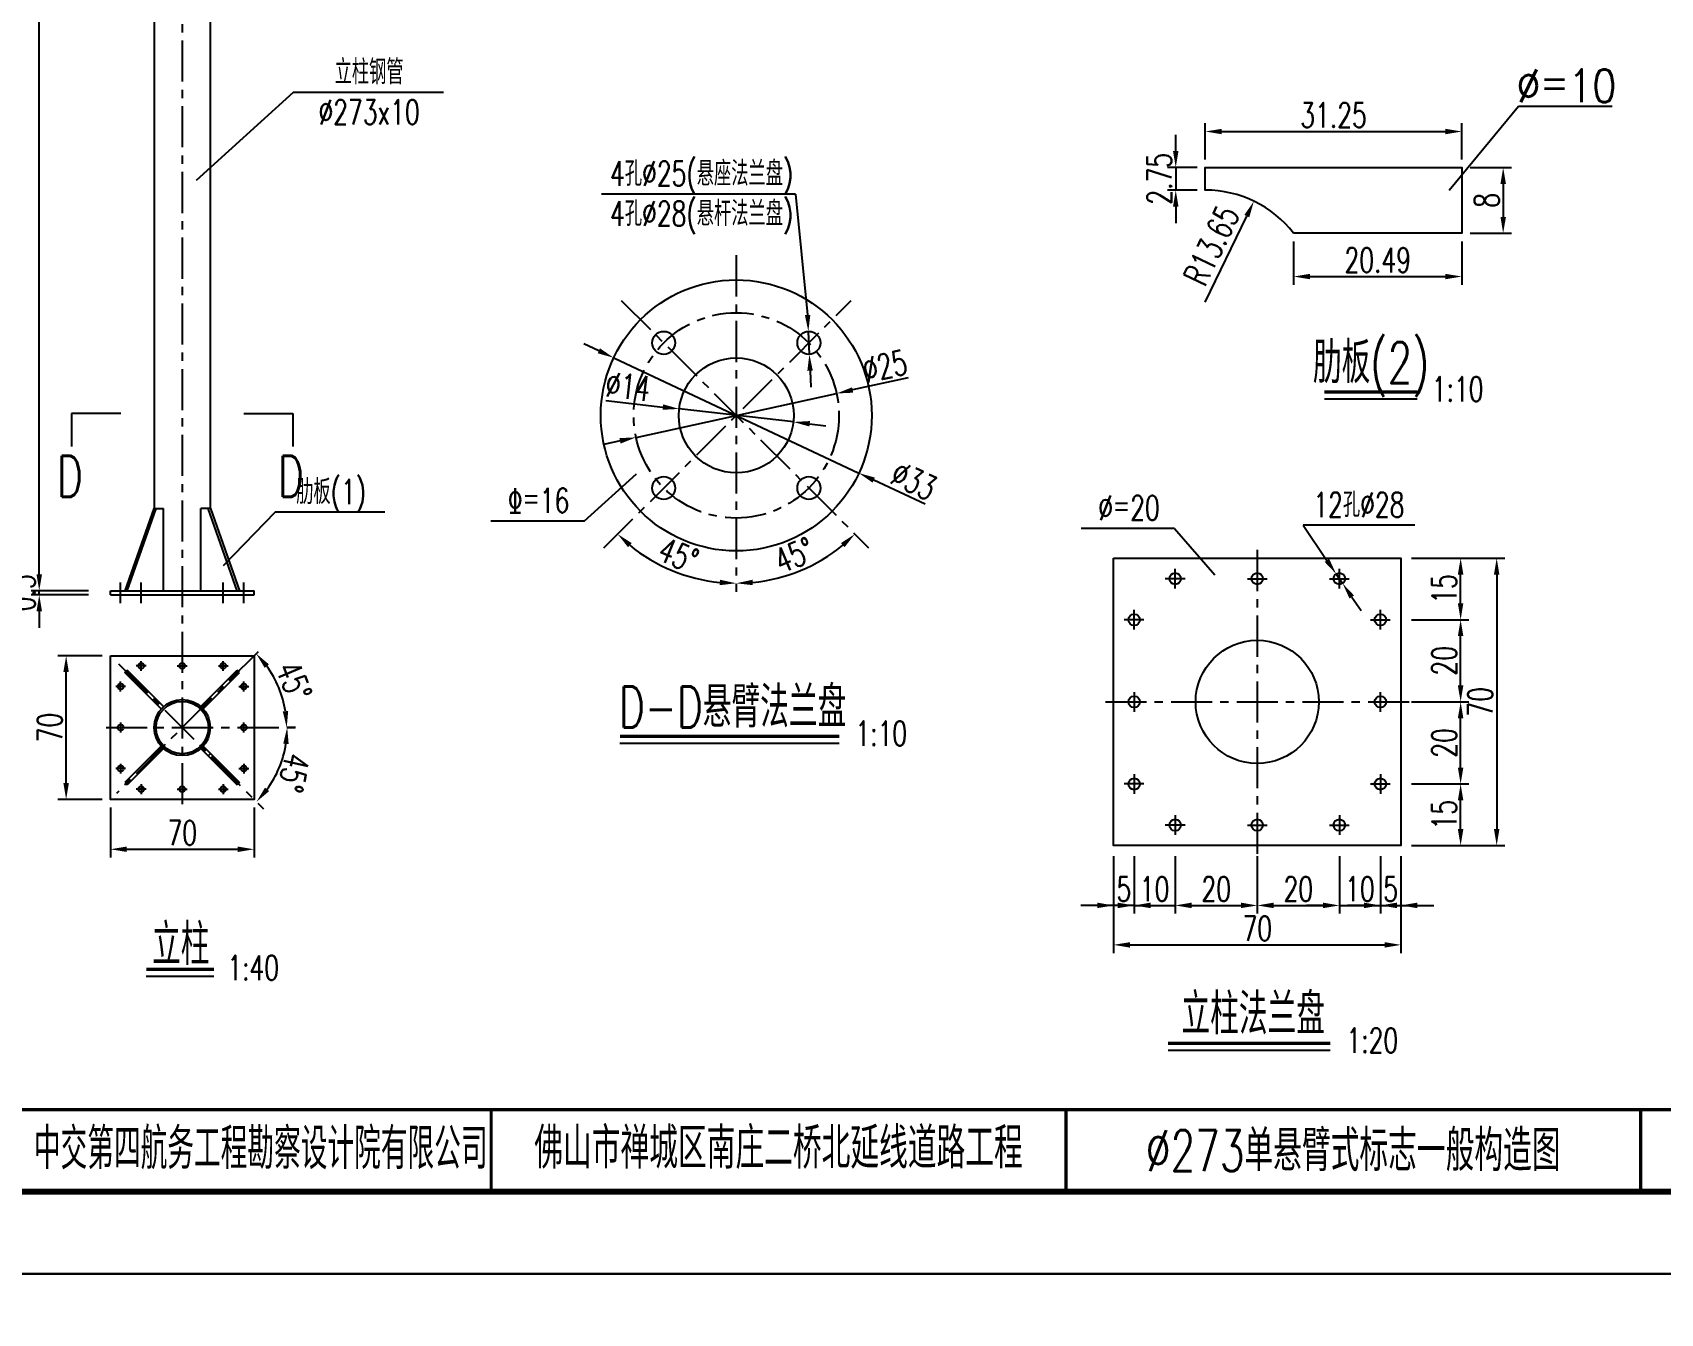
# Model space of a CAD drawing. Extents: x 4349 to 271026, y -15323 to -8945.
# Drawn here: x 4546.1 to 4744.3, y -12186.9 to -12030.9 of the extents above; entities that cross this region are included whole.
import ezdxf
from ezdxf.enums import TextEntityAlignment as Align

# ---------------------------------------------------------------- set-up
doc = ezdxf.new("R2010")
doc.units = 0
doc.header["$LTSCALE"] = 2
doc.header["$PDMODE"] = 32
doc.header["$PDSIZE"] = 0.3
doc.linetypes.add('CENTERX2', pattern=[4, 2.5, -0.5, 0.5, -0.5])
doc.layers.get('0').update_dxf_attribs({"linetype": 'CONTINUOUS'})
doc.layers.get('DEFPOINTS').update_dxf_attribs({"linetype": 'CONTINUOUS'})
for name, color, linetype in [('中线', 2, 'CENTERX2'), ('图框', 7, 'CONTINUOUS'), ('尺寸标注', 4, 'CONTINUOUS'), ('文字', 7, 'CONTINUOUS'), ('文字符号', 7, 'CONTINUOUS'), ('结构1', 1, 'CONTINUOUS'), ('结构2', 7, 'CONTINUOUS')]:
    doc.layers.add(name, color=color, linetype=linetype)
doc.styles.get("Standard").update_dxf_attribs({"font": 'simplex1.shx', "width": 0.7, "bigfont": 'hztxt.shx'})
doc.dimstyles.new('1：10', dxfattribs={"dimtxt": 3, "dimasz": 2, "dimexe": 1, "dimexo": 1, "dimgap": 0.5, "dimtad": 1, "dimrnd": 0.0095, "dimdsep": 46, "dimtxsty": 'Standard', "dimcen": 0.09, "dimclrd": 256, "dimclre": 256, "dimadec": 0, "dimazin": 0, "dimtfac": 1, "dimtix": 1, "dimtmove": 2, "dimatfit": 3, "dimfxl": 0, "dimtolj": 1, "dimtzin": 0, "dimarcsym": 0})
doc.dimstyles.new('1：20', dxfattribs={"dimtxt": 3, "dimasz": 2, "dimexe": 1, "dimexo": 1, "dimgap": 0.5, "dimtad": 1, "dimlfac": 2, "dimrnd": 0.0095, "dimdsep": 46, "dimtxsty": 'Standard', "dimcen": 0.09, "dimclrd": 256, "dimclre": 256, "dimclrt": 256, "dimadec": 0, "dimazin": 0, "dimtfac": 1, "dimtix": 1, "dimtmove": 2, "dimatfit": 3, "dimfxl": 0, "dimtolj": 1, "dimtzin": 0, "dimarcsym": 0})

# ---------------------------------------------------------------- blocks, each defined once
blk = doc.blocks.new('series')
at = {"width": 0.75}
for tag, height, p in [('页码', 4, (-35, -19)), ('图名', 5, (-220, -282)), ('图号', 5, (-20, -282))]:
    blk.add_attdef(tag, text='', height=height, dxfattribs=at).set_placement(p, align=Align.MIDDLE_CENTER)
blk = doc.blocks.new('*D505')
at = {"layer": 'DEFPOINTS', "color": 0, "linetype": 'Continuous'}
for p in [(4616.85, -12070.48), (4646.71, -12084.52)]:
    blk.add_point(p, dxfattribs=at)
at = {"layer": '尺寸标注', "linetype": 'Continuous', "lineweight": -2}
for p, q in [((4615.04, -12069.63), (4613.23, -12068.78)), ((4616.85, -12070.48), (4646.71, -12084.52)), ((4654.78, -12088.32), (4648.52, -12085.38))]:
    blk.add_line(p, q, dxfattribs=at)
at = {"layer": '尺寸标注', "linetype": 'Continuous'}
for points in [[(4615.18, -12069.33), (4614.9, -12069.93), (4616.85, -12070.48)], [(4648.66, -12085.07), (4648.38, -12085.68), (4646.71, -12084.52)]]:
    blk.add_solid(points, dxfattribs=at)
at = {"layer": '尺寸标注', "color": 0, "linetype": 'Continuous', "insert": (4653.41, -12085.46), "char_height": 3, "attachment_point": 5, "rotation": 334.8082}
blk.add_mtext('\\A1;∅33', dxfattribs=at)
blk = doc.blocks.new('*D506')
at = {"layer": 'DEFPOINTS', "color": 0, "linetype": 'Continuous'}
for p in [(4643.99, -12074.83), (4619.57, -12080.17)]:
    blk.add_point(p, dxfattribs=at)
at = {"layer": '尺寸标注', "linetype": 'Continuous', "lineweight": -2}
for p, q in [((4652.71, -12072.93), (4645.95, -12074.4)), ((4619.57, -12080.17), (4643.99, -12074.83)), ((4617.62, -12080.6), (4615.66, -12081.03))]:
    blk.add_line(p, q, dxfattribs=at)
at = {"layer": '尺寸标注', "linetype": 'Continuous'}
for points in [[(4645.88, -12074.08), (4646.02, -12074.73), (4643.99, -12074.83)], [(4617.55, -12080.27), (4617.69, -12080.93), (4619.57, -12080.17)]]:
    blk.add_solid(points, dxfattribs=at)
at = {"layer": '尺寸标注', "color": 0, "linetype": 'Continuous', "insert": (4649.88, -12071.5), "char_height": 3, "attachment_point": 5, "rotation": 12.336}
blk.add_mtext('\\A1;∅25', dxfattribs=at)
blk = doc.blocks.new('*D507')
at = {"layer": 'DEFPOINTS', "color": 0, "linetype": 'Continuous'}
for p in [(4624.83, -12076.71), (4638.74, -12078.3)]:
    blk.add_point(p, dxfattribs=at)
at = {"layer": '尺寸标注', "linetype": 'Continuous', "lineweight": -2}
for p, q in [((4615.9, -12075.69), (4622.84, -12076.48)), ((4638.74, -12078.3), (4624.83, -12076.71)), ((4640.72, -12078.52), (4642.71, -12078.75))]:
    blk.add_line(p, q, dxfattribs=at)
at = {"layer": '尺寸标注', "linetype": 'Continuous'}
for points in [[(4622.88, -12076.15), (4622.8, -12076.81), (4624.83, -12076.71)], [(4640.76, -12078.19), (4640.69, -12078.85), (4638.74, -12078.3)]]:
    blk.add_solid(points, dxfattribs=at)
at = {"layer": '尺寸标注', "color": 0, "linetype": 'Continuous', "insert": (4618.6, -12073.98), "char_height": 3, "attachment_point": 5, "rotation": 353.4851}
blk.add_mtext('\\A1;∅14', dxfattribs=at)
blk = doc.blocks.new('*D508')
at = {"layer": 'DEFPOINTS', "color": 0, "linetype": 'Continuous'}
for p in [(4631.78, -12058), (4617.78, -12063.5), (4647.9, -12093.62), (4637.07, -12097.24), (4631.78, -12099)]:
    blk.add_point(p, dxfattribs=at)
at = {"layer": '尺寸标注', "linetype": 'Continuous', "lineweight": -2}
blk.add_arc((4631.78, -12077.5), 20.44, 275.6095, 309.3905, dxfattribs=at)
at = {"layer": '尺寸标注', "linetype": 'Continuous'}
for points in [[(4644.53, -12093.05), (4644.98, -12093.54), (4646.23, -12091.95)], [(4633.8, -12098.17), (4633.76, -12097.51), (4631.78, -12097.94)]]:
    blk.add_solid(points, dxfattribs=at)
at = {"layer": '尺寸标注', "color": 0, "linetype": 'Continuous', "insert": (4638.84, -12094.53), "char_height": 3, "attachment_point": 5, "rotation": 22.5}
blk.add_mtext('\\A1;45°', dxfattribs=at)
blk = doc.blocks.new('*D509')
at = {"layer": 'DEFPOINTS', "color": 0, "linetype": 'Continuous'}
for p in [(4631.78, -12058), (4645.78, -12063.5), (4615.66, -12093.62), (4621.56, -12095.2), (4631.78, -12099)]:
    blk.add_point(p, dxfattribs=at)
at = {"layer": '尺寸标注', "linetype": 'Continuous', "lineweight": -2}
blk.add_arc((4631.78, -12077.5), 20.44, 230.6095, 264.3905, dxfattribs=at)
at = {"layer": '尺寸标注', "linetype": 'Continuous'}
for points in [[(4618.59, -12093.54), (4619.04, -12093.05), (4617.33, -12091.95)], [(4629.8, -12097.51), (4629.77, -12098.17), (4631.78, -12097.94)]]:
    blk.add_solid(points, dxfattribs=at)
at = {"layer": '尺寸标注', "color": 0, "linetype": 'Continuous', "insert": (4624.73, -12094.53), "char_height": 3, "attachment_point": 5, "rotation": 337.5}
blk.add_mtext('\\A1;45°', dxfattribs=at)
blk = doc.blocks.new('*D510')
at = {"layer": 'DEFPOINTS', "color": 0, "linetype": 'Continuous'}
for p in [(4677.74, -12122.38), (4680.24, -12122.38), (4677.74, -12137.17)]:
    blk.add_point(p, dxfattribs=at)
at = {"layer": '尺寸标注', "linetype": 'Continuous', "lineweight": -2}
for p, q in [((4677.74, -12131.17), (4677.74, -12138.17)), ((4680.24, -12131.17), (4680.24, -12138.17)), ((4675.74, -12137.17), (4673.74, -12137.17)), ((4680.24, -12137.17), (4677.74, -12137.17)), ((4682.24, -12137.17), (4684.24, -12137.17))]:
    blk.add_line(p, q, dxfattribs=at)
at = {"layer": '尺寸标注', "linetype": 'Continuous'}
for points in [[(4675.74, -12136.83), (4675.74, -12137.5), (4677.74, -12137.17)], [(4682.24, -12136.83), (4682.24, -12137.5), (4680.24, -12137.17)]]:
    blk.add_solid(points, dxfattribs=at)
at = {"layer": '尺寸标注', "linetype": 'Continuous', "insert": (4678.99, -12135.17), "char_height": 3, "attachment_point": 5}
blk.add_mtext('\\A1;5', dxfattribs=at)
blk = doc.blocks.new('*D511')
at = {"layer": 'DEFPOINTS', "color": 0, "linetype": 'Continuous'}
for p in [(4680.24, -12122.38), (4685.24, -12127.38), (4685.24, -12137.17)]:
    blk.add_point(p, dxfattribs=at)
at = {"layer": '尺寸标注', "linetype": 'Continuous', "lineweight": -2}
for p, q in [((4680.24, -12131.17), (4680.24, -12138.17)), ((4685.24, -12131.17), (4685.24, -12138.17)), ((4678.24, -12137.17), (4676.24, -12137.17)), ((4680.24, -12137.17), (4685.24, -12137.17)), ((4687.24, -12137.17), (4689.24, -12137.17))]:
    blk.add_line(p, q, dxfattribs=at)
at = {"layer": '尺寸标注', "linetype": 'Continuous'}
for points in [[(4678.24, -12136.83), (4678.24, -12137.5), (4680.24, -12137.17)], [(4687.24, -12136.83), (4687.24, -12137.5), (4685.24, -12137.17)]]:
    blk.add_solid(points, dxfattribs=at)
at = {"layer": '尺寸标注', "linetype": 'Continuous', "insert": (4682.74, -12135.17), "char_height": 3, "attachment_point": 5}
blk.add_mtext('\\A1;10', dxfattribs=at)
blk = doc.blocks.new('*D512')
at = {"layer": 'DEFPOINTS', "color": 0, "linetype": 'Continuous'}
for p in [(4685.24, -12127.38), (4695.24, -12127.38), (4695.24, -12137.17)]:
    blk.add_point(p, dxfattribs=at)
at = {"layer": '尺寸标注', "linetype": 'Continuous', "lineweight": -2}
for p, q in [((4685.24, -12131.17), (4685.24, -12138.17)), ((4695.24, -12131.17), (4695.24, -12138.17)), ((4687.24, -12137.17), (4693.24, -12137.17))]:
    blk.add_line(p, q, dxfattribs=at)
at = {"layer": '尺寸标注', "linetype": 'Continuous'}
for points in [[(4687.24, -12136.83), (4687.24, -12137.5), (4685.24, -12137.17)], [(4693.24, -12136.83), (4693.24, -12137.5), (4695.24, -12137.17)]]:
    blk.add_solid(points, dxfattribs=at)
at = {"layer": '尺寸标注', "linetype": 'Continuous', "insert": (4690.24, -12135.17), "char_height": 3, "attachment_point": 5}
blk.add_mtext('\\A1;20', dxfattribs=at)
blk = doc.blocks.new('*D513')
at = {"layer": 'DEFPOINTS', "color": 0, "linetype": 'Continuous'}
for p in [(4695.24, -12127.38), (4705.24, -12127.38), (4705.24, -12137.17)]:
    blk.add_point(p, dxfattribs=at)
at = {"layer": '尺寸标注', "linetype": 'Continuous', "lineweight": -2}
for p, q in [((4695.24, -12131.17), (4695.24, -12138.17)), ((4705.24, -12131.17), (4705.24, -12138.17)), ((4697.24, -12137.17), (4703.24, -12137.17))]:
    blk.add_line(p, q, dxfattribs=at)
at = {"layer": '尺寸标注', "linetype": 'Continuous'}
for points in [[(4697.24, -12136.83), (4697.24, -12137.5), (4695.24, -12137.17)], [(4703.24, -12136.83), (4703.24, -12137.5), (4705.24, -12137.17)]]:
    blk.add_solid(points, dxfattribs=at)
at = {"layer": '尺寸标注', "linetype": 'Continuous', "insert": (4700.24, -12135.17), "char_height": 3, "attachment_point": 5}
blk.add_mtext('\\A1;20', dxfattribs=at)
blk = doc.blocks.new('*D514')
at = {"layer": 'DEFPOINTS', "color": 0, "linetype": 'Continuous'}
for p in [(4710.24, -12122.38), (4705.24, -12127.38), (4710.24, -12137.17)]:
    blk.add_point(p, dxfattribs=at)
at = {"layer": '尺寸标注', "linetype": 'Continuous', "lineweight": -2}
for p, q in [((4705.24, -12131.17), (4705.24, -12138.17)), ((4710.24, -12131.17), (4710.24, -12138.17)), ((4703.24, -12137.17), (4701.24, -12137.17)), ((4705.24, -12137.17), (4710.24, -12137.17)), ((4712.24, -12137.17), (4714.24, -12137.17))]:
    blk.add_line(p, q, dxfattribs=at)
at = {"layer": '尺寸标注', "linetype": 'Continuous'}
for points in [[(4703.24, -12136.83), (4703.24, -12137.5), (4705.24, -12137.17)], [(4712.24, -12136.83), (4712.24, -12137.5), (4710.24, -12137.17)]]:
    blk.add_solid(points, dxfattribs=at)
at = {"layer": '尺寸标注', "linetype": 'Continuous', "insert": (4707.74, -12135.17), "char_height": 3, "attachment_point": 5}
blk.add_mtext('\\A1;10', dxfattribs=at)
blk = doc.blocks.new('*D515')
at = {"layer": 'DEFPOINTS', "color": 0, "linetype": 'Continuous'}
for p in [(4710.24, -12122.38), (4712.74, -12122.38), (4712.74, -12137.17)]:
    blk.add_point(p, dxfattribs=at)
at = {"layer": '尺寸标注', "linetype": 'Continuous', "lineweight": -2}
for p, q in [((4710.24, -12131.17), (4710.24, -12138.17)), ((4712.74, -12131.17), (4712.74, -12138.17)), ((4708.24, -12137.17), (4706.24, -12137.17)), ((4710.24, -12137.17), (4712.74, -12137.17)), ((4714.74, -12137.17), (4716.74, -12137.17))]:
    blk.add_line(p, q, dxfattribs=at)
at = {"layer": '尺寸标注', "linetype": 'Continuous'}
for points in [[(4708.24, -12136.83), (4708.24, -12137.5), (4710.24, -12137.17)], [(4714.74, -12136.83), (4714.74, -12137.5), (4712.74, -12137.17)]]:
    blk.add_solid(points, dxfattribs=at)
at = {"layer": '尺寸标注', "linetype": 'Continuous', "insert": (4711.49, -12135.17), "char_height": 3, "attachment_point": 5}
blk.add_mtext('\\A1;5', dxfattribs=at)
blk = doc.blocks.new('*D516')
at = {"layer": 'DEFPOINTS', "color": 0, "linetype": 'Continuous'}
for p in [(4677.74, -12129.88), (4712.74, -12129.88), (4712.74, -12141.97)]:
    blk.add_point(p, dxfattribs=at)
at = {"layer": '尺寸标注', "linetype": 'Continuous', "lineweight": -2}
for p, q in [((4677.74, -12135.97), (4677.74, -12142.97)), ((4712.74, -12135.97), (4712.74, -12142.97)), ((4679.74, -12141.97), (4710.74, -12141.97))]:
    blk.add_line(p, q, dxfattribs=at)
at = {"layer": '尺寸标注', "linetype": 'Continuous'}
for points in [[(4679.74, -12141.64), (4679.74, -12142.31), (4677.74, -12141.97)], [(4710.74, -12141.64), (4710.74, -12142.31), (4712.74, -12141.97)]]:
    blk.add_solid(points, dxfattribs=at)
at = {"layer": '尺寸标注', "linetype": 'Continuous', "insert": (4695.24, -12139.97), "char_height": 3, "attachment_point": 5}
blk.add_mtext('\\A1;70', dxfattribs=at)
blk = doc.blocks.new('*D517')
at = {"layer": 'DEFPOINTS', "color": 0, "linetype": 'Continuous'}
for p in [(4710.24, -12122.38), (4720.01, -12122.38), (4712.74, -12129.88)]:
    blk.add_point(p, dxfattribs=at)
at = {"layer": '尺寸标注', "linetype": 'Continuous', "lineweight": -2}
for p, q in [((4714.01, -12122.38), (4721.01, -12122.38)), ((4720.01, -12127.88), (4720.01, -12124.38)), ((4714.01, -12129.88), (4721.01, -12129.88))]:
    blk.add_line(p, q, dxfattribs=at)
at = {"layer": '尺寸标注', "linetype": 'Continuous'}
for points in [[(4719.67, -12124.38), (4720.34, -12124.38), (4720.01, -12122.38)], [(4719.67, -12127.88), (4720.34, -12127.88), (4720.01, -12129.88)]]:
    blk.add_solid(points, dxfattribs=at)
at = {"layer": '尺寸标注', "linetype": 'Continuous', "insert": (4718.01, -12126.13), "char_height": 3, "attachment_point": 5, "rotation": 90}
blk.add_mtext('\\A1;15', dxfattribs=at)
blk = doc.blocks.new('*D518')
at = {"layer": 'DEFPOINTS', "color": 0, "linetype": 'Continuous'}
for p in [(4710.24, -12112.38), (4720.01, -12112.38), (4710.24, -12122.38)]:
    blk.add_point(p, dxfattribs=at)
at = {"layer": '尺寸标注', "linetype": 'Continuous', "lineweight": -2}
for p, q in [((4714.01, -12112.38), (4721.01, -12112.38)), ((4720.01, -12120.38), (4720.01, -12114.38)), ((4714.01, -12122.38), (4721.01, -12122.38))]:
    blk.add_line(p, q, dxfattribs=at)
at = {"layer": '尺寸标注', "linetype": 'Continuous'}
for points in [[(4719.67, -12114.38), (4720.34, -12114.38), (4720.01, -12112.38)], [(4719.67, -12120.38), (4720.34, -12120.38), (4720.01, -12122.38)]]:
    blk.add_solid(points, dxfattribs=at)
at = {"layer": '尺寸标注', "linetype": 'Continuous', "insert": (4718.01, -12117.38), "char_height": 3, "attachment_point": 5, "rotation": 90}
blk.add_mtext('\\A1;20', dxfattribs=at)
blk = doc.blocks.new('*D519')
at = {"layer": 'DEFPOINTS', "color": 0, "linetype": 'Continuous'}
for p in [(4710.24, -12102.38), (4720.01, -12102.38), (4710.24, -12112.38)]:
    blk.add_point(p, dxfattribs=at)
at = {"layer": '尺寸标注', "linetype": 'Continuous', "lineweight": -2}
for p, q in [((4714.01, -12102.38), (4721.01, -12102.38)), ((4720.01, -12110.38), (4720.01, -12104.38)), ((4714.01, -12112.38), (4721.01, -12112.38))]:
    blk.add_line(p, q, dxfattribs=at)
at = {"layer": '尺寸标注', "linetype": 'Continuous'}
for points in [[(4719.67, -12104.38), (4720.34, -12104.38), (4720.01, -12102.38)], [(4719.67, -12110.38), (4720.34, -12110.38), (4720.01, -12112.38)]]:
    blk.add_solid(points, dxfattribs=at)
at = {"layer": '尺寸标注', "linetype": 'Continuous', "insert": (4718.01, -12107.38), "char_height": 3, "attachment_point": 5, "rotation": 90}
blk.add_mtext('\\A1;20', dxfattribs=at)
blk = doc.blocks.new('*D520')
at = {"layer": 'DEFPOINTS', "color": 0, "linetype": 'Continuous'}
for p in [(4710.24, -12094.88), (4720.01, -12094.88), (4710.24, -12102.38)]:
    blk.add_point(p, dxfattribs=at)
at = {"layer": '尺寸标注', "linetype": 'Continuous', "lineweight": -2}
for p, q in [((4714.01, -12094.88), (4721.01, -12094.88)), ((4720.01, -12100.38), (4720.01, -12096.88)), ((4714.01, -12102.38), (4721.01, -12102.38))]:
    blk.add_line(p, q, dxfattribs=at)
at = {"layer": '尺寸标注', "linetype": 'Continuous'}
for points in [[(4719.67, -12096.88), (4720.34, -12096.88), (4720.01, -12094.88)], [(4719.67, -12100.38), (4720.34, -12100.38), (4720.01, -12102.38)]]:
    blk.add_solid(points, dxfattribs=at)
at = {"layer": '尺寸标注', "linetype": 'Continuous', "insert": (4718.01, -12098.63), "char_height": 3, "attachment_point": 5, "rotation": 90}
blk.add_mtext('\\A1;15', dxfattribs=at)
blk = doc.blocks.new('*D521')
at = {"layer": 'DEFPOINTS', "color": 0, "linetype": 'Continuous'}
for p in [(4712.74, -12094.88), (4712.74, -12129.88), (4724.4, -12129.88)]:
    blk.add_point(p, dxfattribs=at)
at = {"layer": '尺寸标注', "linetype": 'Continuous', "lineweight": -2}
for p, q in [((4718.4, -12094.88), (4725.4, -12094.88)), ((4724.4, -12096.88), (4724.4, -12127.88)), ((4718.4, -12129.88), (4725.4, -12129.88))]:
    blk.add_line(p, q, dxfattribs=at)
at = {"layer": '尺寸标注', "linetype": 'Continuous'}
for points in [[(4724.07, -12096.88), (4724.73, -12096.88), (4724.4, -12094.88)], [(4724.07, -12127.88), (4724.73, -12127.88), (4724.4, -12129.88)]]:
    blk.add_solid(points, dxfattribs=at)
at = {"layer": '尺寸标注', "linetype": 'Continuous', "insert": (4722.4, -12112.38), "char_height": 3, "attachment_point": 5, "rotation": 90}
blk.add_mtext('\\A1;70', dxfattribs=at)
blk = doc.blocks.new('*D522')
at = {"layer": 'DEFPOINTS', "color": 0, "linetype": 'Continuous'}
for p in [(4720.16, -12042.93), (4688.91, -12047.32), (4720.16, -12047.32)]:
    blk.add_point(p, dxfattribs=at)
at = {"layer": '尺寸标注', "linetype": 'Continuous', "lineweight": -2}
for p, q in [((4688.91, -12046.32), (4688.91, -12041.93)), ((4690.91, -12042.93), (4718.16, -12042.93)), ((4720.16, -12046.32), (4720.16, -12041.93))]:
    blk.add_line(p, q, dxfattribs=at)
at = {"layer": '尺寸标注', "linetype": 'Continuous'}
for points in [[(4690.91, -12042.6), (4690.91, -12043.26), (4688.91, -12042.93)], [(4718.16, -12042.6), (4718.16, -12043.26), (4720.16, -12042.93)]]:
    blk.add_solid(points, dxfattribs=at)
at = {"layer": '尺寸标注', "color": 0, "linetype": 'Continuous', "insert": (4704.53, -12040.93), "char_height": 3, "attachment_point": 5}
blk.add_mtext('\\A1;31.25', dxfattribs=at)
blk = doc.blocks.new('*D523')
at = {"layer": 'DEFPOINTS', "color": 0, "linetype": 'Continuous'}
for p in [(4688.91, -12047.32), (4685.31, -12050.07), (4688.91, -12050.07)]:
    blk.add_point(p, dxfattribs=at)
at = {"layer": '尺寸标注', "linetype": 'Continuous', "lineweight": -2}
for p, q in [((4685.31, -12045.32), (4685.31, -12043.32)), ((4687.91, -12047.32), (4684.31, -12047.32)), ((4685.31, -12047.32), (4685.31, -12050.07)), ((4687.91, -12050.07), (4684.31, -12050.07)), ((4685.31, -12052.07), (4685.31, -12054.07))]:
    blk.add_line(p, q, dxfattribs=at)
at = {"layer": '尺寸标注', "linetype": 'Continuous'}
for points in [[(4684.98, -12045.32), (4685.64, -12045.32), (4685.31, -12047.32)], [(4684.98, -12052.07), (4685.64, -12052.07), (4685.31, -12050.07)]]:
    blk.add_solid(points, dxfattribs=at)
at = {"layer": '尺寸标注', "color": 0, "linetype": 'Continuous', "insert": (4683.31, -12048.69), "char_height": 3, "attachment_point": 5, "rotation": 90}
blk.add_mtext('\\A1;2.75', dxfattribs=at)
blk = doc.blocks.new('*D524')
at = {"layer": 'DEFPOINTS', "color": 0, "linetype": 'Continuous'}
for p in [(4720.16, -12047.32), (4720.16, -12055.32), (4725.19, -12055.32)]:
    blk.add_point(p, dxfattribs=at)
at = {"layer": '尺寸标注', "linetype": 'Continuous', "lineweight": -2}
for p, q in [((4721.16, -12047.32), (4726.19, -12047.32)), ((4725.19, -12049.32), (4725.19, -12053.32)), ((4721.16, -12055.32), (4726.19, -12055.32))]:
    blk.add_line(p, q, dxfattribs=at)
at = {"layer": '尺寸标注', "linetype": 'Continuous'}
for points in [[(4724.86, -12049.32), (4725.53, -12049.32), (4725.19, -12047.32)], [(4724.86, -12053.32), (4725.53, -12053.32), (4725.19, -12055.32)]]:
    blk.add_solid(points, dxfattribs=at)
at = {"layer": '尺寸标注', "color": 0, "linetype": 'Continuous', "insert": (4723.19, -12051.32), "char_height": 3, "attachment_point": 5, "rotation": 90}
blk.add_mtext('\\A1;8', dxfattribs=at)
blk = doc.blocks.new('*D525')
at = {"layer": 'DEFPOINTS', "color": 0, "linetype": 'Continuous'}
for p in [(4699.67, -12055.32), (4720.16, -12055.32), (4720.16, -12060.59)]:
    blk.add_point(p, dxfattribs=at)
at = {"layer": '尺寸标注', "linetype": 'Continuous', "lineweight": -2}
for p, q in [((4699.67, -12056.32), (4699.67, -12061.59)), ((4720.16, -12056.32), (4720.16, -12061.59)), ((4701.67, -12060.59), (4718.16, -12060.59))]:
    blk.add_line(p, q, dxfattribs=at)
at = {"layer": '尺寸标注', "linetype": 'Continuous'}
for points in [[(4701.67, -12060.26), (4701.67, -12060.92), (4699.67, -12060.59)], [(4718.16, -12060.26), (4718.16, -12060.92), (4720.16, -12060.59)]]:
    blk.add_solid(points, dxfattribs=at)
at = {"layer": '尺寸标注', "color": 0, "linetype": 'Continuous', "insert": (4709.91, -12058.59), "char_height": 3, "attachment_point": 5}
blk.add_mtext('\\A1;20.49', dxfattribs=at)
blk = doc.blocks.new('*D526')
at = {"layer": 'DEFPOINTS', "color": 0, "linetype": 'Continuous'}
for p in [(4694.83, -12051.42), (4688.91, -12063.72)]:
    blk.add_point(p, dxfattribs=at)
at = {"layer": '尺寸标注', "linetype": 'Continuous', "lineweight": -2}
blk.add_line((4688.91, -12063.72), (4693.97, -12053.22), dxfattribs=at)
at = {"layer": '尺寸标注', "linetype": 'Continuous'}
blk.add_solid([(4693.67, -12053.08), (4694.27, -12053.37), (4694.83, -12051.42)], dxfattribs=at)
at = {"layer": '尺寸标注', "color": 0, "linetype": 'Continuous', "insert": (4689.67, -12056.81), "char_height": 3, "attachment_point": 5, "rotation": 64.272}
blk.add_mtext('\\A1;R13.65', dxfattribs=at)
blk = doc.blocks.new('*D535')
at = {"layer": 'DEFPOINTS', "color": 0, "linetype": 'Continuous'}
for p in [(4555.55, -12124.26), (4573.05, -12124.26), (4573.05, -12130.33)]:
    blk.add_point(p, dxfattribs=at)
at = {"layer": '尺寸标注', "linetype": 'Continuous', "lineweight": -2}
for p, q in [((4555.55, -12125.26), (4555.55, -12131.33)), ((4573.05, -12125.26), (4573.05, -12131.33)), ((4557.55, -12130.33), (4571.05, -12130.33))]:
    blk.add_line(p, q, dxfattribs=at)
at = {"layer": '尺寸标注', "linetype": 'Continuous'}
for points in [[(4557.55, -12130), (4557.55, -12130.66), (4555.55, -12130.33)], [(4571.05, -12130), (4571.05, -12130.66), (4573.05, -12130.33)]]:
    blk.add_solid(points, dxfattribs=at)
at = {"layer": '尺寸标注', "color": 0, "linetype": 'Continuous', "insert": (4564.3, -12128.33), "char_height": 3, "attachment_point": 5}
blk.add_mtext('\\A1;70', dxfattribs=at)
blk = doc.blocks.new('*D536')
at = {"layer": 'DEFPOINTS', "color": 0, "linetype": 'Continuous'}
for p in [(4550.16, -12106.76), (4555.55, -12106.76), (4555.55, -12124.26)]:
    blk.add_point(p, dxfattribs=at)
at = {"layer": '尺寸标注', "linetype": 'Continuous', "lineweight": -2}
for p, q in [((4554.55, -12106.76), (4549.16, -12106.76)), ((4550.16, -12122.26), (4550.16, -12108.76)), ((4554.55, -12124.26), (4549.16, -12124.26))]:
    blk.add_line(p, q, dxfattribs=at)
at = {"layer": '尺寸标注', "linetype": 'Continuous'}
for points in [[(4549.82, -12108.76), (4550.49, -12108.76), (4550.16, -12106.76)], [(4549.82, -12122.26), (4550.49, -12122.26), (4550.16, -12124.26)]]:
    blk.add_solid(points, dxfattribs=at)
at = {"layer": '尺寸标注', "color": 0, "linetype": 'Continuous', "insert": (4548.16, -12115.51), "char_height": 3, "attachment_point": 5, "rotation": 90}
blk.add_mtext('\\A1;70', dxfattribs=at)
blk = doc.blocks.new('*D537')
at = {"layer": 'DEFPOINTS', "color": 0, "linetype": 'Continuous'}
for p in [(4546.88, -12098.85), (4555.55, -12098.85), (4555.55, -12099.35)]:
    blk.add_point(p, dxfattribs=at)
at = {"layer": '尺寸标注', "linetype": 'Continuous', "lineweight": -2}
for p, q in [((4546.88, -12096.85), (4546.88, -12094.85)), ((4552.88, -12098.85), (4545.88, -12098.85)), ((4546.88, -12099.35), (4546.88, -12098.85)), ((4552.88, -12099.35), (4545.88, -12099.35)), ((4546.88, -12101.35), (4546.88, -12103.35))]:
    blk.add_line(p, q, dxfattribs=at)
at = {"layer": '尺寸标注', "linetype": 'Continuous'}
for points in [[(4546.55, -12096.85), (4547.22, -12096.85), (4546.88, -12098.85)], [(4546.55, -12101.35), (4547.22, -12101.35), (4546.88, -12099.35)]]:
    blk.add_solid(points, dxfattribs=at)
at = {"layer": '尺寸标注', "color": 0, "linetype": 'Continuous', "insert": (4544.88, -12099.1), "char_height": 3, "attachment_point": 5, "rotation": 90}
blk.add_mtext('\\A1;0.5', dxfattribs=at)
blk = doc.blocks.new('*D538')
at = {"layer": 'DEFPOINTS', "color": 0, "linetype": 'Continuous'}
for p in [(4546.88, -11916.35), (4560.88, -11916.35), (4546.88, -12098.85)]:
    blk.add_point(p, dxfattribs=at)
at = {"layer": '尺寸标注', "linetype": 'Continuous', "lineweight": -2}
for p, q in [((4552.88, -11916.35), (4545.88, -11916.35)), ((4546.88, -12096.85), (4546.88, -11918.35)), ((4546.88, -12098.85), (4545.88, -12098.85))]:
    blk.add_line(p, q, dxfattribs=at)
at = {"layer": '尺寸标注', "linetype": 'Continuous'}
for points in [[(4546.55, -11918.35), (4547.22, -11918.35), (4546.88, -11916.35)], [(4546.55, -12096.85), (4547.22, -12096.85), (4546.88, -12098.85)]]:
    blk.add_solid(points, dxfattribs=at)
at = {"layer": '尺寸标注', "color": 0, "linetype": 'Continuous', "insert": (4544.88, -12007.6), "char_height": 3, "attachment_point": 5, "rotation": 90}
blk.add_mtext('\\A1;H', dxfattribs=at)
blk = doc.blocks.new('12345')
at = {"layer": '图框'}
blk.add_lwpolyline([(4926.93, -9362.88), (4926.93, -9065.88), (4506.93, -9065.88), (4506.93, -9362.88)], close=True, dxfattribs=at)
blk = doc.blocks.new('123456')
at = {"layer": '图框', "linetype": 'Continuous'}
blk.add_blockref('12345', (0, -2522.15), dxfattribs=at)

msp = doc.modelspace()

# ---------------------------------------------------------------- linework, layer by layer
at = {"layer": '中线'}
for p, q in [((4564.29655, -11911.85347), (4564.29655, -12125.77211)), ((4631.78232, -12058.00159), (4631.78232, -12099.00159)), ((4615.66028, -12093.62363), (4645.78303, -12063.50088)), ((4617.7816, -12063.50088), (4647.90435, -12093.62363)), ((4695.23685, -12093.88192), (4695.23685, -12130.88192)), ((4685.23685, -12098.58312), (4685.23685, -12096.18072)), ((4705.23685, -12098.58312), (4705.23685, -12096.18072)), ((4556.79655, -12100.35394), (4556.79655, -12097.85394)), ((4559.29655, -12100.35394), (4559.29655, -12097.85394)), ((4569.29655, -12100.35394), (4569.29655, -12097.85394)), ((4571.79655, -12100.35394), (4571.79655, -12097.85394)), ((4686.43805, -12097.38192), (4684.03565, -12097.38192)), ((4694.03565, -12097.38192), (4696.43805, -12097.38192)), ((4704.03565, -12097.38192), (4706.43805, -12097.38192)), ((4681.43805, -12102.38192), (4679.03565, -12102.38192)), ((4680.23685, -12103.58312), (4680.23685, -12101.18072)), ((4709.03565, -12102.38192), (4711.43805, -12102.38192)), ((4710.23685, -12103.58312), (4710.23685, -12101.18072)), ((4573.52877, -12106.27624), (4556.28602, -12123.51899)), ((4556.51838, -12107.73028), (4574.19605, -12125.40795)), ((4559.89715, -12108.00846), (4558.69595, -12108.00846)), ((4559.29655, -12108.60906), (4559.29655, -12107.40786)), ((4563.69595, -12108.00846), (4564.89715, -12108.00846)), ((4568.69595, -12108.00846), (4569.89715, -12108.00846)), ((4569.29655, -12108.60906), (4569.29655, -12107.40786)), ((4557.39715, -12110.50846), (4556.19595, -12110.50846)), ((4556.79655, -12111.10906), (4556.79655, -12109.90786)), ((4571.19595, -12110.50846), (4572.39715, -12110.50846)), ((4571.79655, -12111.10906), (4571.79655, -12109.90786)), ((4676.73685, -12112.38192), (4713.73685, -12112.38192)), ((4680.23685, -12111.18072), (4680.23685, -12113.58312)), ((4710.23685, -12113.58312), (4710.23685, -12111.18072)), ((4555.04655, -12115.50846), (4578.54655, -12115.50846)), ((4556.79655, -12114.90786), (4556.79655, -12116.10906)), ((4571.79655, -12116.10906), (4571.79655, -12114.90786)), ((4557.39715, -12120.50846), (4556.19595, -12120.50846)), ((4556.79655, -12119.90786), (4556.79655, -12121.10906)), ((4571.19595, -12120.50846), (4572.39715, -12120.50846)), ((4571.79655, -12119.90786), (4571.79655, -12121.10906)), ((4559.29655, -12122.40786), (4559.29655, -12123.60906)), ((4569.29655, -12122.40786), (4569.29655, -12123.60906)), ((4681.43805, -12122.38192), (4679.03565, -12122.38192)), ((4680.23685, -12121.18072), (4680.23685, -12123.58312)), ((4709.03565, -12122.38192), (4711.43805, -12122.38192)), ((4710.23685, -12121.18072), (4710.23685, -12123.58312)), ((4559.89715, -12123.00846), (4558.69595, -12123.00846)), ((4563.69595, -12123.00846), (4564.89715, -12123.00846)), ((4568.69595, -12123.00846), (4569.89715, -12123.00846)), ((4685.23685, -12126.18072), (4685.23685, -12128.58312)), ((4705.23685, -12126.18072), (4705.23685, -12128.58312)), ((4686.43805, -12127.38192), (4684.03565, -12127.38192)), ((4694.03565, -12127.38192), (4696.43805, -12127.38192)), ((4704.03565, -12127.38192), (4706.43805, -12127.38192))]:
    msp.add_line(p, q, dxfattribs=at)
msp.add_circle((4631.78232, -12077.50159), 12.5, dxfattribs=at)
at = {"layer": '图框'}
for points, const_width in [([(4916.92857, -11895.02657), (4536.92857, -11895.02657), (4536.92858, -12172.02657), (4916.92858, -12172.02657), (4916.92857, -11895.02657)], 0.7), ([(4536.92858, -12162.02657), (4916.92858, -12162.02657)], 0.4), ([(4601.92858, -12162.02657), (4601.92858, -12172.02657)], 0.4), ([(4671.92858, -12172.02657), (4671.92858, -12162.02657)], 0.4), ([(4741.92858, -12172.02657), (4741.92858, -12162.02657)], 0.4)]:
    msp.add_lwpolyline(points, dxfattribs=dict(at, const_width=const_width))
at = {"layer": '尺寸标注', "color": 2}
for p, q in [((4577.81463, -12038.18374), (4565.98412, -12048.89263)), ((4596.10435, -12038.18374), (4577.81463, -12038.18374)), ((4638.9995, -12050.55166), (4615.34758, -12050.55166)), ((4638.9995, -12050.55166), (4640.47032, -12065.2661))]:
    msp.add_line(p, q, dxfattribs=at)
at = {"layer": '尺寸标注', "linetype": 'Continuous'}
for p, q in [((4640.68326, -12070.06138), (4640.55905, -12067.26414)), ((4640.77199, -12072.05941), (4640.86071, -12074.05744)), ((4700.81363, -12090.87241), (4703.71938, -12095.1487)), ((4705.63027, -12097.9609), (4704.84343, -12096.80294)), ((4706.75432, -12099.61514), (4707.87838, -12101.26938)), ((4578.08603, -12115.50846), (4577.08603, -12115.50846))]:
    msp.add_line(p, q, dxfattribs=at)
for radius, start, end in [(12.73318, 9.0087209, 35.9912791), (12.78948, 323.9689844, 351.0310156)]:
    msp.add_arc((4564.29655, -12115.50846), radius, start, end, dxfattribs=at)
for points in [[(4640.80333, -12065.25132), (4640.13732, -12065.28089), (4640.55905, -12067.26414)], [(4641.10499, -12072.04462), (4640.43898, -12072.0742), (4640.68326, -12070.06138)], [(4703.99508, -12094.96136), (4703.44367, -12095.33604), (4704.84343, -12096.80294)], [(4707.03003, -12099.4278), (4706.47862, -12099.80248), (4705.63027, -12097.9609)], [(4574.34557, -12108.24211), (4574.85254, -12107.80919), (4573.30027, -12106.50474)], [(4577.20497, -12113.48846), (4576.54036, -12113.54081), (4577.02973, -12115.50846)], [(4576.59734, -12117.47627), (4577.26197, -12117.5284), (4577.08603, -12115.50846)], [(4574.8928, -12123.24808), (4574.38598, -12122.81497), (4573.34008, -12124.55199)]]:
    msp.add_solid(points, dxfattribs=at)
at = {"layer": '文字'}
for p, q in [((4703.41804, -12075.47349), (4714.73374, -12075.47349)), ((4617.61624, -12117.40479), (4644.32118, -12117.40479)), ((4559.91972, -12145.76561), (4568.15584, -12145.76561)), ((4684.37313, -12154.78927), (4704.13361, -12154.78927))]:
    msp.add_line(p, q, dxfattribs=at)
at = {"layer": '文字', "const_width": 0.4}
for points in [[(4703.41804, -12074.6493), (4714.73374, -12074.6493)], [(4617.61624, -12116.5806), (4644.32118, -12116.5806)], [(4559.91972, -12144.94142), (4568.15584, -12144.94142)], [(4684.37313, -12153.96508), (4704.13361, -12153.96508)]]:
    msp.add_lwpolyline(points, dxfattribs=at)
at = {"layer": '文字符号'}
for p, q in [((4727.06851, -12039.8682), (4718.60147, -12050.09404)), ((4738.45126, -12039.8682), (4727.06851, -12039.8682)), ((4613.25881, -12090.36289), (4619.63763, -12084.61184)), ((4575.62279, -12089.29679), (4569.26712, -12095.83182)), ((4588.99599, -12089.29679), (4575.62279, -12089.29679)), ((4613.25881, -12090.36289), (4601.87607, -12090.36289)), ((4714.44476, -12090.87241), (4700.81363, -12090.87241)), ((4685.16422, -12091.26363), (4673.78147, -12091.26363)), ((4685.16422, -12091.26363), (4690.06592, -12096.8985))]:
    msp.add_line(p, q, dxfattribs=at)
at = {"layer": '结构1'}
for p, q in [((4560.88405, -11963.60394), (4560.88405, -12088.85394)), ((4567.70905, -11963.60394), (4567.70905, -12088.85394)), ((4560.85891, -12088.85394), (4557.32338, -12098.85394)), ((4557.60622, -12098.85394), (4561.14175, -12088.85394)), ((4560.85891, -12088.85394), (4562.02912, -12088.85394)), ((4562.02912, -12098.85394), (4562.02912, -12088.85394)), ((4567.73419, -12088.85394), (4566.56399, -12088.85394)), ((4566.56399, -12098.85394), (4566.56399, -12088.85394)), ((4570.98689, -12098.85394), (4567.45135, -12088.85394)), ((4567.73419, -12088.85394), (4571.26973, -12098.85394)), ((4555.54655, -12099.35394), (4555.54655, -12098.85394)), ((4555.54655, -12098.85394), (4573.04655, -12098.85394)), ((4573.04655, -12099.35394), (4573.04655, -12098.85394)), ((4555.54655, -12099.35394), (4573.04655, -12099.35394))]:
    msp.add_line(p, q, dxfattribs=at)
msp.add_lwpolyline([(4699.66771, -12055.31553, 0.230960697), (4688.90841, -12050.06553), (4688.90841, -12047.31553), (4720.15841, -12047.31553), (4720.15841, -12055.31553)], format="xyb", close=True, dxfattribs=at)
for points in [[(4677.73685, -12094.88192), (4712.73685, -12094.88192), (4712.73685, -12129.88192), (4677.73685, -12129.88192)], [(4555.54655, -12106.75846), (4573.04655, -12106.75846), (4573.04655, -12124.25846), (4555.54655, -12124.25846)]]:
    msp.add_lwpolyline(points, close=True, dxfattribs=at)
for centre, radius in [((4631.78232, -12077.50159), 16.5), ((4631.78232, -12077.50159), 7), ((4695.23685, -12112.38192), 7.5)]:
    msp.add_circle(centre, radius, dxfattribs=at)
at = {"layer": '结构2', "color": 1}
for p, q in [((4550.80565, -12077.27904), (4550.80565, -12081.27904)), ((4577.78745, -12077.27904), (4577.78745, -12081.27904))]:
    msp.add_line(p, q, dxfattribs=at)
at = {"layer": '结构2'}
for p, q in [((4556.80565, -12077.27904), (4550.80565, -12077.27904)), ((4571.78745, -12077.27904), (4577.78745, -12077.27904)), ((4557.32338, -12108.81813), (4557.60622, -12108.53528)), ((4561.74628, -12113.24103), (4557.32338, -12108.81813)), ((4562.02912, -12112.95818), (4557.60622, -12108.53528)), ((4566.56399, -12112.95818), (4570.98689, -12108.53528)), ((4566.84683, -12113.24103), (4571.26973, -12108.81813)), ((4571.26973, -12108.81813), (4570.98689, -12108.53528)), ((4560.85891, -12112.35366), (4561.14175, -12112.07082)), ((4567.73419, -12112.35366), (4567.45135, -12112.07082)), ((4561.74628, -12117.77589), (4557.32338, -12122.19879)), ((4562.02912, -12118.05873), (4557.60622, -12122.48163)), ((4560.85891, -12118.66326), (4561.14175, -12118.9461)), ((4566.56399, -12118.05873), (4570.98689, -12122.48163)), ((4566.84683, -12117.77589), (4571.26973, -12122.19879)), ((4567.73419, -12118.66326), (4567.45135, -12118.9461)), ((4557.32338, -12122.19879), (4557.60622, -12122.48163)), ((4571.26973, -12122.19879), (4570.98689, -12122.48163))]:
    msp.add_line(p, q, dxfattribs=at)
for centre, radius in [((4622.94348, -12068.66276), 1.4), ((4640.62115, -12068.66276), 1.4), ((4622.94348, -12086.34043), 1.4), ((4640.62115, -12086.34043), 1.4), ((4685.23685, -12097.38192), 0.7), ((4695.23685, -12097.38192), 0.7), ((4705.23685, -12097.38192), 0.7), ((4680.23685, -12102.38192), 0.7), ((4710.23685, -12102.38192), 0.7), ((4559.29655, -12108.00846), 0.35), ((4564.29655, -12108.00846), 0.35), ((4569.29655, -12108.00846), 0.35), ((4556.79655, -12110.50846), 0.35), ((4571.79655, -12110.50846), 0.35), ((4564.29655, -12115.50846), 3.4125), ((4564.29655, -12115.50846), 3.1875), ((4680.23685, -12112.38192), 0.7), ((4710.23685, -12112.38192), 0.7), ((4556.79655, -12115.50846), 0.35), ((4571.79655, -12115.50846), 0.35), ((4556.79655, -12120.50846), 0.35), ((4571.79655, -12120.50846), 0.35), ((4559.29655, -12123.00846), 0.35), ((4564.29655, -12123.00846), 0.35), ((4569.29655, -12123.00846), 0.35), ((4680.23685, -12122.38192), 0.7), ((4710.23685, -12122.38192), 0.7), ((4685.23685, -12127.38192), 0.7), ((4695.23685, -12127.38192), 0.7), ((4705.23685, -12127.38192), 0.7)]:
    msp.add_circle(centre, radius, dxfattribs=at)

# ---------------------------------------------------------------- block references
at = {"layer": '图框', "color": 1, "linetype": 'Continuous'}
for p in [(0, -297), (0, -594)]:
    msp.add_blockref('123456', p, dxfattribs=at)
at = {"layer": '图框'}
ref = msp.add_blockref('series', (4926.92858, -11885.02657), dxfattribs=at)
ref.add_attrib('图名', '%%C273单悬臂式标志一般构造图', dxfattribs={"layer": '0', "height": 5, "width": 0.7}).set_placement((4706.92858, -12167.02657), align=Align.MIDDLE_CENTER)

# ---------------------------------------------------------------- texts
for s, width, p in [('中交第四航务工程勘察设计院有限公司', 0.65, (4573.85942, -12166.77813)), ('佛山市禅城区南庄二桥北延线道路工程', 0.7, (4636.92858, -12166.71187))]:
    msp.add_text(s, height=5, dxfattribs=dict(at, width=width)).set_placement(p, align=Align.MIDDLE_CENTER)
at = {"layer": '尺寸标注', "linetype": 'Continuous', "char_height": 3, "attachment_point": 5}
for insert, rotation in [((4577.90824, -12109.87031), 292.5), ((4577.88005, -12121.03291), 258.022488)]:
    msp.add_mtext('\\A1;45°', dxfattribs=dict(at, insert=insert, rotation=rotation))
at = {"layer": '文字'}
for s, height, width, p in [('立柱钢管', 3, 0.7, (4587.05733, -12035.68374)), ('%%C＝10', 4, 0.85, (4732.89838, -12037.3682)), ('%%C273x10', 3, 0.7, (4587.05733, -12040.55645)), ('4孔%%c25(悬座法兰盘)', 3, 0.7, (4627.56797, -12048.05166)), ('4孔%%c28(悬杆法兰盘)', 3, 0.7, (4627.56797, -12052.92436)), ('肋板(2)', 5, 0.7, (4709.10941, -12071.07206)), ('1:10', 3, 0.7, (4719.64861, -12074.28925)), ('D', 5, 0.7, (4550.62199, -12084.92751)), ('D', 5, 0.7, (4577.52621, -12084.92751)), ('肋板(1)', 3, 0.7, (4582.43536, -12086.79679)), ('%%131＝16', 3, 0.7, (4607.70593, -12087.86289)), ('12孔%%c28', 3, 0.7, (4707.6161, -12088.37241)), ('%%C＝20', 3, 0.7, (4679.61133, -12088.76363)), ('D-D悬臂法兰盘', 5, 0.7, (4631.34185, -12113.00335)), ('1:10', 3, 0.7, (4649.44193, -12116.22055)), ('立柱', 5, 0.7, (4564.11113, -12141.92052)), ('1:40', 3, 0.7, (4572.93566, -12144.76457)), ('立柱法兰盘', 5, 0.7, (4694.74495, -12150.38783)), ('1:20', 3, 0.7, (4709.25435, -12153.60502))]:
    msp.add_text(s, height=height, dxfattribs=dict(at, width=width)).set_placement(p, align=Align.MIDDLE_CENTER)

# ---------------------------------------------------------------- dimensions: what is measured, and where the dimension line sits
at = {"layer": '尺寸标注', "linetype": 'Continuous'}
for base, p1, p2, text, picture, middle in [((4546.88178, -11916.35394), (4546.88178, -12098.85394), (4560.88405, -11916.35394), 'H', '*D538', (4544.88178, -12007.60394)), ((4550.15601, -12106.75846), (4555.54655, -12124.25846), (4555.54655, -12106.75846), '70', '*D536', (4548.15601, -12115.50846))]:
    dim = msp.add_linear_dim(base=base, p1=p1, p2=p2, angle=90, text=text, dimstyle='1：10', dxfattribs=at)
    dim.commit()
    dim.dimension.update_dxf_attribs({"geometry": picture, "text_midpoint": middle})
for base, p1, p2, dimstyle, picture, middle in [((4720.15841, -12042.93009), (4688.90841, -12047.31553), (4720.15841, -12047.31553), '1：10', '*D522', (4704.53341, -12040.93009)), ((4720.15841, -12060.59134), (4699.66771, -12055.31553), (4720.15841, -12055.31553), '1：10', '*D525', (4709.91306, -12058.59134)), ((4677.73685, -12137.16598), (4680.23685, -12122.38192), (4677.73685, -12122.38192), '1：20', '*D510', (4678.98685, -12135.16598)), ((4685.23685, -12137.16598), (4680.23685, -12122.38192), (4685.23685, -12127.38192), '1：20', '*D511', (4682.73685, -12135.16598)), ((4710.23685, -12137.16598), (4705.23685, -12127.38192), (4710.23685, -12122.38192), '1：20', '*D514', (4707.73685, -12135.16598)), ((4712.73685, -12137.16598), (4710.23685, -12122.38192), (4712.73685, -12122.38192), '1：20', '*D515', (4711.48685, -12135.16598)), ((4695.23685, -12137.16598), (4685.23685, -12127.38192), (4695.23685, -12127.38192), '1：20', '*D512', (4690.23685, -12135.16598)), ((4705.23685, -12137.16598), (4695.23685, -12127.38192), (4705.23685, -12127.38192), '1：20', '*D513', (4700.23685, -12135.16598)), ((4712.73685, -12141.97351), (4677.73685, -12129.88192), (4712.73685, -12129.88192), '1：20', '*D516', (4695.23685, -12139.97351))]:
    dim = msp.add_linear_dim(base=base, p1=p1, p2=p2, dimstyle=dimstyle, dxfattribs=at)
    dim.commit()
    dim.dimension.update_dxf_attribs({"geometry": picture, "text_midpoint": middle})
for base, p1, p2, dimstyle, picture, middle in [((4685.30968, -12050.06553), (4688.90841, -12047.31553), (4688.90841, -12050.06553), '1：10', '*D523', (4683.30968, -12048.69053)), ((4725.19474, -12055.31553), (4720.15841, -12047.31553), (4720.15841, -12055.31553), '1：10', '*D524', (4723.19474, -12051.31553)), ((4546.88178, -12098.85394), (4555.54655, -12099.35394), (4555.54655, -12098.85394), '1：10', '*D537', (4544.88178, -12099.10394)), ((4720.00647, -12094.88192), (4710.23685, -12102.38192), (4710.23685, -12094.88192), '1：20', '*D520', (4718.00647, -12098.63192)), ((4724.39881, -12129.88192), (4712.73685, -12094.88192), (4712.73685, -12129.88192), '1：20', '*D521', (4722.39881, -12112.38192)), ((4720.00647, -12102.38192), (4710.23685, -12112.38192), (4710.23685, -12102.38192), '1：20', '*D519', (4718.00647, -12107.38192)), ((4720.00647, -12112.38192), (4710.23685, -12122.38192), (4710.23685, -12112.38192), '1：20', '*D518', (4718.00647, -12117.38192)), ((4720.00647, -12122.38192), (4712.73685, -12129.88192), (4710.23685, -12122.38192), '1：20', '*D517', (4718.00647, -12126.13192))]:
    dim = msp.add_linear_dim(base=base, p1=p1, p2=p2, angle=90, dimstyle=dimstyle, dxfattribs=at)
    dim.commit()
    dim.dimension.update_dxf_attribs({"geometry": picture, "text_midpoint": middle})
dim = msp.add_radius_dim(center=(4688.90841, -12063.71553), mpoint=(4694.83387, -12051.41872), dimstyle='1：10', dxfattribs=at)
dim.commit()
dim.dimension.update_dxf_attribs({"geometry": '*D526', "text_midpoint": (4689.67033, -12056.80925), "dimtype": 164})
for base, line1, line2, picture, middle in [((4621.56417, -12095.19995), ((4615.66028, -12093.62363), (4645.78303, -12063.50088)), ((4631.78232, -12058.00159), (4631.78232, -12099.00159)), '*D509', (4624.72705, -12094.53451)), ((4637.07162, -12097.24154), ((4631.78232, -12058.00159), (4631.78232, -12099.00159)), ((4617.7816, -12063.50088), (4647.90435, -12093.62363)), '*D508', (4638.83758, -12094.53451))]:
    dim = msp.add_angular_dim_2l(base=base, line1=line1, line2=line2, dimstyle='1：10', dxfattribs=at)
    dim.commit()
    dim.dimension.update_dxf_attribs({"geometry": picture, "text_midpoint": middle})
for p1, p2, picture, middle in [((4616.85167, -12070.47836), (4646.71296, -12084.52483), '*D505', (4653.40984, -12085.46475)), ((4619.57092, -12080.17214), (4643.99371, -12074.83105), '*D506', (4649.87728, -12071.49708)), ((4638.73711, -12078.29583), (4624.82752, -12076.70736), '*D507', (4618.60139, -12073.98333))]:
    dim = msp.add_diameter_dim_2p(p1=p1, p2=p2, dimstyle='1：10', dxfattribs=at)
    dim.commit()
    dim.dimension.update_dxf_attribs({"geometry": picture, "text_midpoint": middle})
dim = msp.add_linear_dim(base=(4573.04655, -12130.32983), p1=(4555.54655, -12124.25846), p2=(4573.04655, -12124.25846), text='70', dimstyle='1：10', dxfattribs=at)
dim.commit()
dim.dimension.update_dxf_attribs({"geometry": '*D535', "text_midpoint": (4564.29655, -12128.32983)})

doc.saveas('drawing.dxf')
